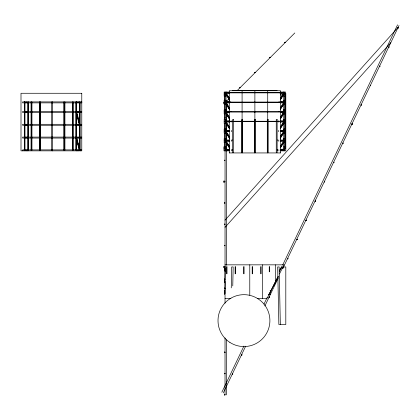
<?xml version="1.0" encoding="UTF-8"?>
<svg xmlns="http://www.w3.org/2000/svg" width="420" height="420" viewBox="0 0 420 420"><rect width="100%" height="100%" fill="white"/><g stroke="black" fill="none" stroke-linecap="round" stroke-linejoin="round"><path stroke-width="0.63" d="M229.493 98.338L225.997 92.888L225.136 92.883L229.367 99.881M229.493 107.935L225.997 102.485L225.136 102.48L229.367 109.478M229.493 117.532L225.997 112.082L225.136 112.077L229.367 119.075M229.493 127.129L225.997 121.674L225.136 121.674L229.367 128.667M229.651 148.412L225.062 140.863L225.923 140.868L229.425 146.323M229.367 138.264L225.136 131.271L225.997 131.271L229.493 136.726M229.168 107.819L225.997 102.485M228.464 116.324L225.997 112.082M225.997 121.674L226.018 122.099L226.013 113.111M226.018 131.696L225.997 131.271M231.257 287.879L231.693 266.942L233.163 266.942L232.769 285.915M224.495 266.942C225.115 266.532 225.031 266.81 224.522 267.057C224.611 267.272 224.957 267.246 225.015 267.02C224.317 266.144 224.632 267.86 225.509 266.942M225.02 394.842L224.501 394.942L224.71 394.632L225.026 394.894L224.758 394.627L224.495 394.894L224.758 395.157L225.026 394.894L225.026 337.901M224.978 279.815L224.963 280.187L225.178 268.159M224.978 293.044L224.963 293.423L225.178 281.389M221.844 392.243L243.915 346.096M264.002 304.091L267.115 297.581M282.681 265.041L397.556 24.843M223.288 392.931L245.642 346.195M264.878 305.965L278.182 278.15M283.274 267.509L399 25.531M268.853 294.725L277.772 277.147M278.297 276.229L267.015 298.468L257.481 298.468M279.452 273.95L284.072 264.841L225.052 264.841M269.147 294.871L270.979 291.26L270.076 290.803M273.488 286.314L275.32 282.702M277.83 277.756L278.287 276.854M279.426 270.711L281.505 266.679L281.873 266.863L279.494 271.472M280.271 98.338L283.768 92.888L284.629 92.883L280.397 99.881M280.949 97.676L282.35 95.492M283.048 94.406L283.747 93.314M280.429 99.44L284.629 92.883M280.271 107.935L283.768 102.485L284.629 102.48L280.397 109.478M280.949 107.273L281.998 105.635M283.048 103.997L283.768 102.485M280.429 109.037L284.629 102.48M280.271 117.532L283.768 112.082L284.629 112.077L280.397 119.075M280.949 116.87L283.768 112.082M280.429 118.634L284.629 112.077M280.271 127.129L283.768 121.674L284.629 121.674L280.397 128.667M280.949 126.467L283.4 122.645M280.429 128.226L284.629 121.674M280.271 136.726L283.768 131.271L284.629 131.271L280.397 138.264M280.949 136.064L282.35 133.88M283.048 132.788L283.768 131.271M280.429 137.823L284.629 131.271M280.345 146.323L283.841 140.868L284.702 140.863L280.471 147.861M280.67 146.207L282.77 142.931M280.502 147.42L284.702 140.863M240.03 87.848L239.673 87.455L239.983 87.885M225.026 220.159L398.176 27.253M225.026 227.341L390.826 42.625M225.95 101.819L229.184 98.579M237.043 90.725L294.808 32.959M226.627 103.404L229.32 100.711M283.773 131.66L284.634 131.66M229.625 92.059L224.165 92.059L224.165 96.112L226.191 96.112L226.191 94.589M280.14 92.059L285.6 92.059L285.6 96.112L283.574 96.112L283.574 94.589M225.062 92.463L229.409 92.463L229.409 92.867L225.062 92.867M284.707 92.463L280.355 92.463L280.355 92.867L284.707 92.867M225.062 93.272L229.724 93.272M280.046 93.272L284.707 93.272M224.165 94.085L225.178 94.085M284.587 94.085L285.6 94.085M280.282 94.873L282.896 94.873M224.165 100.548L226.191 100.548M283.574 100.548L285.6 100.548M225.062 101.656L229.761 101.656M280.298 101.656L284.707 101.656M225.062 102.06L229.609 102.06M280.156 102.06L284.707 102.06M226.191 102.26L224.165 102.26L224.165 100.238L226.191 100.238L226.191 103.782M283.574 102.26L285.6 102.26M225.062 102.464L229.609 102.464M280.156 102.464L284.707 102.464M225.062 102.868L229.761 102.868M280.298 102.868L284.707 102.868M224.165 103.976L225.178 103.976M283.574 103.976L285.6 103.976M225.178 104.286L224.165 104.286L224.165 103.042M224.165 110.145L226.191 110.145M283.574 110.145L285.6 110.145M225.062 111.253L229.625 111.253M280.145 111.253L284.707 111.253M76.099 111.358L76.498 111.358M81.774 111.505L22.601 111.505L22.601 112.466L81.774 112.466M225.062 111.657L229.625 111.657M280.145 111.657L284.707 111.657M224.165 111.857L226.191 111.857M283.574 111.857L285.6 111.857M225.062 112.061L229.625 112.061M280.145 112.061L284.707 112.061M225.062 112.466L229.625 112.466M280.145 112.466L284.707 112.466M225.178 113.883L224.165 113.883L224.165 109.83L226.191 109.83L226.191 113.379M225.062 120.845L229.625 120.845M280.145 120.845L284.707 120.845M225.062 121.254L229.493 121.254M280.271 121.254L284.707 121.254M224.165 121.454L226.191 121.454M285.6 121.454L283.574 121.454L283.574 119.427L285.6 119.427L285.6 123.48L283.574 123.48M225.062 121.658L229.493 121.658M280.271 121.658L284.707 121.658M225.062 122.062L229.625 122.062M280.145 122.062L284.707 122.062M226.191 123.48L224.165 123.48L224.165 119.427L226.191 119.427L226.191 122.976M79.459 124.11L79.858 124.11L76.818 112.57M81.774 124.299L22.601 124.299L22.601 125.26L81.774 125.26M225.062 130.442L229.745 130.442M280.319 130.442L284.707 130.442M225.062 130.846L229.693 130.846M280.319 130.846L284.707 130.846M224.165 131.05L226.191 131.05M283.574 131.05L285.6 131.05M225.062 131.255L229.745 131.255M280.319 131.255L284.707 131.255M225.062 131.66L229.745 131.66M280.319 131.66L284.707 131.66M226.191 133.077L224.165 133.077L224.165 129.024L226.191 129.024L226.191 132.568M283.574 133.077L285.6 133.077L285.6 129.024L283.574 129.024L283.574 132.295M76.099 136.946L76.498 136.946M81.774 137.099L22.601 137.099L22.601 138.054L81.774 138.054M225.062 140.038L229.588 140.038M232.433 140.038L231.525 140.038L231.525 140.443M277.337 140.038L278.24 140.038L278.24 140.443M280.182 140.038L284.707 140.038M225.062 140.443L229.588 140.443M280.182 140.443L284.707 140.443M224.165 140.648L226.191 140.648M283.574 140.648L285.6 140.648M225.062 140.847L229.588 140.847M280.182 140.847L284.707 140.847M225.062 141.257L229.588 141.257M280.182 141.257L284.707 141.257M226.191 142.674L224.165 142.674L224.165 138.621L226.191 138.621L226.191 142.359M283.574 142.674L285.6 142.674L285.6 138.621L283.574 138.621L283.574 141.892M225.482 146.8L223.965 146.8L223.965 150.848L229.724 150.848M283.778 146.8L285.805 146.8M223.965 147.11L225.482 147.11M283.778 147.11L285.805 147.11M223.965 148.827L225.482 148.827M283.778 148.827L285.805 148.827M226.627 149.252L229.241 149.252M280.276 149.252L284.204 149.252M225.062 149.636L229.619 149.636M232.633 149.636L231.725 149.636L231.725 150.04L232.633 150.04M277.137 149.636L278.04 149.636L278.04 150.04L277.137 150.04M280.145 149.636L284.707 149.636M79.459 149.704L79.858 149.704L76.818 138.164M81.774 149.893L22.601 149.893L22.601 150.848M225.062 150.04L229.378 150.04L229.378 150.444L225.062 150.444M280.145 150.04L284.707 150.04M280.145 150.444L284.707 150.444M280.046 150.848L285.805 150.848L285.805 93.272M229.294 152.938L280.476 152.938M282.319 266.942L285.805 266.942L285.805 324.518L278.864 324.518L277.667 266.942L279.137 266.942L280.334 324.518M282.319 267.346L283.311 267.346M224.495 267.477L223.429 267.477L223.429 266.411L224.495 266.411L224.495 270.994L225.509 270.994M281.82 267.755L283.311 267.755M281.82 268.159L283.311 268.159L283.311 266.942M224.495 268.968L225.509 268.968M268.532 294.221L269.971 294.221L269.971 293.816M268.532 294.625L269.53 294.625L269.53 294.221M268.317 294.667L270.286 294.667M225.052 298.468L230.906 298.468M225.131 131.66L225.992 131.66M226.018 93.314L229.168 98.222M225.136 92.883L229.688 99.986M225.136 102.48L229.688 109.583M225.136 112.077L229.688 119.18M227.068 123.737L228.816 126.467M225.136 121.674L229.688 128.772M227.068 133.334L228.816 136.064M225.136 131.271L229.688 138.369M226.296 141.839L229.094 146.207M225.062 140.863L229.614 147.966M224.495 139.03C224.758 138.191 225.083 139.676 224.511 139.088L224.495 133.187M79.858 125.26L76.498 112.508L76.099 112.508L79.459 125.26M76.582 113.18L77.059 115.001M77.38 116.219L79.296 123.506M76.498 138.096L79.695 150.245M76.582 138.768L78.341 145.451M78.661 146.664L79.296 149.095M76.099 138.096L79.296 150.245M283.768 121.674L283.747 122.099L283.757 113.111M285.269 95.891L285.269 100.469M285.269 103.74L285.269 110.287M285.269 113.558L285.269 119.443M285.269 123.37L285.269 129.26M285.269 133.187L285.269 139.072M285.269 142.343L285.269 146.927M284.707 92.059L284.707 150.848M283.757 92.059L283.757 92.463M283.757 93.917L283.757 102.868M283.757 103.514L283.757 112.466M283.757 122.708L283.757 131.906M283.757 132.305L283.757 141.052M283.757 141.897L283.757 150.848M283.574 92.059L283.574 94.085M281.894 92.463L281.894 92.867M281.694 102.06L281.694 102.464M281.589 92.463L281.589 92.867M281.458 92.463L281.458 92.867M281.494 111.657L281.494 112.061M281.389 102.06L281.389 102.464M281.295 121.254L281.295 121.658M281.258 102.06L281.258 102.464M281.19 111.657L281.19 112.061M281.059 111.657L281.059 112.061M281.096 130.846L281.096 131.255M280.991 121.254L280.991 121.658M280.859 121.254L280.859 121.658M280.896 140.443L280.896 140.847M280.791 130.846L280.791 131.255M280.697 150.04L280.697 150.444M280.592 140.443L280.592 140.847M280.476 152.948L280.476 90.731L229.294 90.731L229.294 152.948M280.392 150.04L280.392 150.444M279.038 101.656L279.038 102.06M278.838 111.253L278.838 111.657M278.639 120.845L278.639 121.254M278.639 121.658L278.639 122.062M278.439 130.442L278.439 130.846M278.439 131.255L278.439 131.66M278.24 140.847L278.24 141.257M278.04 150.444L278.04 150.848M276.024 280.177L276.024 280.581M276.024 280.985L276.024 281.389M275.41 264.841L275.41 281.92M269.666 271.808L269.666 266.679L269.257 266.679L269.257 271.808M269.53 293.407L269.53 293.816M267.724 90.731L267.724 152.948M262.615 264.841L262.615 298.468M261.135 273.808L261.135 266.679L260.726 266.679L260.726 273.808M255.019 102.06L255.019 102.464M255.019 111.657L255.019 112.061M255.019 121.254L255.019 121.658M254.882 90.731L254.882 152.948M254.746 102.06L254.746 102.464M254.746 111.657L254.746 112.061M254.746 121.254L254.746 121.658M252.609 273.808L252.609 266.679L252.194 266.679L252.194 273.808M249.774 264.841L249.774 295.234M244.078 273.808L244.078 266.679L243.668 266.679L243.668 273.808M242.088 90.731L242.088 152.948M235.547 273.808L235.547 266.679L235.137 266.679L235.137 273.808M231.725 150.444L231.725 150.848M231.525 140.847L231.525 141.257M231.326 130.442L231.326 130.846M231.326 131.255L231.326 131.66M231.126 120.845L231.126 121.254M231.126 121.658L231.126 122.062M230.927 111.253L230.927 111.657M230.727 101.656L230.727 102.06M229.178 140.443L229.178 140.847M229.068 150.04L229.068 150.444M228.979 130.846L228.979 131.255M228.911 121.254L228.911 121.658M228.869 140.443L228.869 140.847M228.711 111.657L228.711 112.061M228.779 121.254L228.779 121.658M228.669 130.846L228.669 131.255M228.58 111.657L228.58 112.061M228.512 102.06L228.512 102.464M228.47 121.254L228.47 121.658M228.38 102.06L228.38 102.464M228.312 92.463L228.312 92.867M228.27 111.657L228.27 112.061M228.181 92.463L228.181 92.867M228.071 102.06L228.071 102.464M227.871 92.463L227.871 92.867M227.015 273.808L227.015 266.679L226.606 266.679L226.606 273.808M226.627 102.742L226.627 123.05M226.627 124.357L226.627 265.193M226.627 339.869L226.627 394.894M226.191 92.059L226.191 94.085M226.013 92.059L226.013 92.463M226.013 93.917L226.013 102.868M226.013 103.514L226.013 112.466M226.013 122.708L226.013 131.906M226.013 132.305L226.013 141.052M226.013 141.897L226.013 150.848M225.062 92.059L225.026 303.188M224.7 278.759L224.7 282.807M224.7 290.572L224.7 294.625M224.495 95.891L224.495 100.469M224.495 103.74L224.495 110.287M224.495 113.558L224.495 119.443M224.495 123.37L224.495 129.26M224.495 142.343L224.495 146.927M80.262 149.893L80.262 150.848M80.026 101.908L80.026 150.197M79.858 101.908L79.858 150.197M79.459 101.908L79.459 123.443M79.459 124.751L79.459 148.895M78.467 101.908L78.467 102.868M78.445 111.505L78.445 112.466M78.445 124.299L78.445 125.26M78.445 137.099L78.445 138.054M78.445 149.893L78.445 150.848M77.821 101.908L77.821 102.868M77.8 111.505L77.8 112.466M77.8 124.299L77.8 125.26M77.8 137.099L77.8 138.054M77.8 149.893L77.8 150.848M76.976 149.893L76.976 150.848M76.498 101.908L76.498 150.197M76.33 101.908L76.33 150.848M76.099 101.908L76.099 150.197M75.931 101.908L75.931 150.197M73.322 101.908L73.322 150.197M72.749 101.908L72.749 150.197M72.424 101.908L72.424 150.197M64.927 101.908L64.927 150.197M64.118 101.908L64.118 150.197M63.903 101.908L63.903 150.197M52.657 101.908L52.668 150.197M52.211 101.908L52.211 102.868M52.248 149.893L52.248 150.848M52.19 111.505L52.19 112.466M52.19 124.299L52.19 125.26M52.19 137.099L52.19 138.054M52.19 149.893L52.127 150.848M51.707 101.908L51.697 150.197M40.472 101.908L40.472 150.197M40.257 101.908L40.257 150.197M39.664 101.908L39.664 150.197M39.449 101.908L39.449 150.197M31.951 101.908L31.951 150.197M31.626 101.908L31.626 150.197M31.054 101.908L31.054 150.197M28.445 101.908L28.445 150.197M28.046 101.908L28.046 150.848M27.878 101.908L27.878 150.197M27.4 149.893L27.4 150.848M26.596 101.908L26.596 102.868M26.575 111.505L26.575 112.466M26.575 124.299L26.575 125.26M26.575 137.099L26.575 138.054M26.575 149.893L26.575 150.848M25.956 101.908L25.956 102.868M25.93 111.505L25.93 112.466M25.93 124.299L25.93 125.26M25.93 137.099L25.93 138.054M25.93 149.893L25.93 150.848M24.922 101.908L24.922 150.197M24.754 101.908L24.754 150.197M24.523 101.908L24.523 150.197M24.355 101.908L24.355 150.197M24.113 149.893L24.113 150.848M224.495 102.722C225.251 103.478 224.747 101.976 224.495 102.701M224.495 117.647C225.047 118.078 225.152 117.773 224.501 117.611C225.267 116.996 224.794 118.136 224.495 117.668M224.495 160.298C225.067 160.724 225.125 160.435 224.506 160.241C225.283 159.689 224.742 160.734 224.495 160.319M224.495 181.624C225.073 182.044 225.12 181.766 224.506 181.566C225.309 180.999 224.726 182.086 224.495 181.645M224.495 202.949C225.078 203.364 225.115 203.091 224.506 202.892C225.309 202.33 224.726 203.411 224.495 202.965M224.495 224.275C225.251 225.026 224.747 223.54 224.495 224.254M224.495 245.595C225.089 246.015 225.073 245.774 224.511 245.522C225.43 245.018 224.648 246.052 224.495 245.579M224.495 288.246C225.241 289.012 224.747 287.506 224.495 288.23M224.495 352.223C225.262 352.973 224.747 351.477 224.495 352.202M224.495 373.548L224.742 373.832L225.026 373.585L224.574 373.758L224.779 373.301L224.947 373.758L224.495 373.569L224.863 373.322L224.495 373.569M232.302 374.12C232.942 374.556 232.759 374.33 232.349 373.989C233.478 374.267 232.312 373.517 232.302 374.141M241.505 354.884C242.114 355.294 242.078 355.052 241.521 354.806C241.6 354.575 241.967 354.59 242.025 354.827C240.833 354.921 242.702 354.921 241.505 354.869M254.651 72.56C255.171 73.043 255.371 72.592 254.662 72.502C255.502 71.962 254.882 73.017 254.651 72.581M269.729 57.482C270.37 57.902 270.202 57.698 269.766 57.372C270.947 57.488 269.666 56.963 269.729 57.503M269.105 297.171C269.866 297.911 269.341 296.441 269.11 297.155M284.812 42.404L285.054 42.688L285.343 42.446L284.886 42.614L285.096 42.157L285.264 42.614L284.828 42.52L285.175 42.179L284.807 42.425M287.506 258.694C288.131 259.119 288.01 258.893 287.543 258.578C287.642 258.379 287.973 258.416 288.031 258.636C286.902 259.308 288.671 257.901 287.506 258.715M296.709 239.458C297.355 239.873 297.166 239.678 296.756 239.327C296.872 239.132 297.197 239.195 297.234 239.416C296.116 240.056 297.832 238.644 296.709 239.474M305.907 220.216C306.416 220.7 306.679 220.211 305.912 220.206C306.658 219.508 306.217 220.736 305.907 220.238M315.11 200.981C315.514 201.737 315.793 200.576 315.52 200.776C314.559 200.603 316.207 201.653 315.11 200.981M324.314 181.739C325.075 182.495 324.524 180.994 324.314 181.729M333.512 162.503C334.084 162.971 334.131 162.598 333.538 162.409C333.622 162.204 333.947 162.215 334.026 162.419C333.239 163.338 334.252 161.627 333.512 162.488M342.715 143.267C343.345 143.692 343.193 143.472 342.757 143.136C343.87 143.393 342.725 142.679 342.709 143.283M351.913 124.026C352.611 124.425 352.286 124.289 351.971 123.879C352.096 123.706 352.401 123.779 352.438 123.989C351.288 124.624 353.052 123.228 351.913 124.047M361.116 104.79L361.379 105.073L361.646 104.811L361.163 104.969L361.379 104.543L361.568 105L361.111 104.811L361.483 104.564L361.111 104.811M370.314 85.554C370.976 85.948 370.797 85.759 370.351 85.439C370.997 85.218 370.608 85.827 370.314 85.57M379.517 66.313C380.257 67.069 379.774 65.578 379.517 66.302M388.715 47.077C389.702 48.006 389.02 46.069 388.715 47.061M397.919 27.836C398.622 28.229 398.281 28.098 397.976 27.694C398.144 27.452 398.559 27.683 398.428 27.962C397.199 28.098 399.168 27.174 397.919 27.857M225.026 102.742C224.459 103.63 224.443 101.85 225.026 102.742M225.026 288.267C224.459 289.159 224.443 287.375 225.026 288.267M225.026 352.244C224.453 353.131 224.438 351.356 225.026 352.244M224.516 138.889C224.658 139.912 225.414 138.301 224.516 138.889M224.516 224.191C224.695 225.236 225.393 223.582 224.516 224.191M269.125 297.087C269.32 298.137 269.992 296.473 269.125 297.092M324.329 181.66C324.502 182.7 325.222 181.052 324.329 181.666M379.533 66.229C379.738 67.284 380.41 65.63 379.533 66.234M276.948 90.332L232.601 90.342L276.948 90.332M279.877 92.463L229.887 92.463L229.887 92.867L279.877 92.867L279.877 92.463M81.774 93.272L21 93.272L21 150.848L81.774 150.848L81.774 93.272M285.6 100.238L283.574 100.238L283.574 104.286L285.6 104.286L285.6 100.238M81.795 101.908L22.622 101.908L22.622 102.868L81.795 102.868L81.795 101.908M279.678 102.06L230.092 102.06L230.092 102.464L279.678 102.464L279.678 102.06M224.495 102.207L223.429 102.207L223.429 103.273L224.495 103.273L224.495 102.207M285.6 109.83L283.574 109.83L283.574 113.883L285.6 113.883L285.6 109.83M279.473 111.657L230.291 111.657L230.291 112.061L279.473 112.061L279.473 111.657M233.478 119.553L232.601 119.553L232.601 152.497L233.478 152.497L233.478 119.553M242.529 119.553L241.652 119.553L241.652 152.497L242.529 152.497L242.529 119.553M255.318 119.553L254.447 119.553L254.447 152.497L255.318 152.497L255.318 119.553M268.159 119.553L267.288 119.553L267.288 152.497L268.159 152.497L268.159 119.553M277.127 119.553L276.255 119.553L276.255 152.497L277.127 152.497L277.127 119.553M279.274 121.254L230.491 121.254L230.491 121.658L279.274 121.658L279.274 121.254M224.495 181.109L223.429 181.109L223.429 182.175L224.495 182.175L224.495 181.109M229.892 342.421A25.951 25.951 0 0 0 269.871 321.888A25.951 25.951 0 0 0 232.097 297.533A25.951 25.951 0 0 0 229.892 342.421"/></g></svg>
